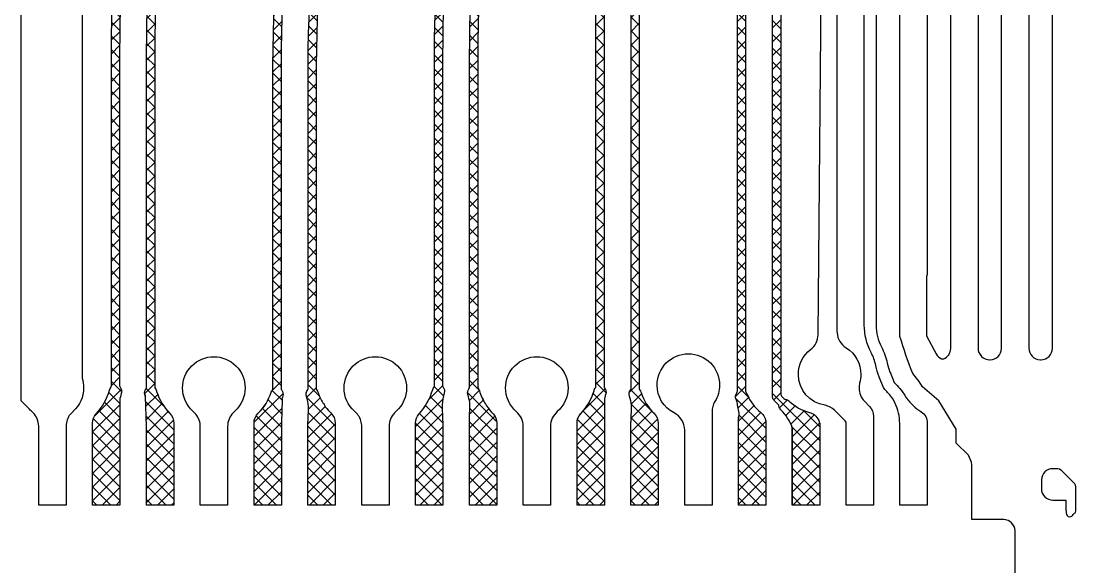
# Model space of a CAD drawing. Extents: x 3811 to 4077, y -444 to -307.
# Drawn here: x 3959.33 to 3966.21, y -394.17 to -390.62 of the extents above; entities that cross this region are included whole.
import ezdxf

# ---------------------------------------------------------------- set-up
doc = ezdxf.new("R2010")
doc.units = 0
doc.layers.add('gbr-dxf', color=7, linetype='Continuous')
doc.layers.add('備註', color=1, linetype='Continuous', lineweight=9)

# ---------------------------------------------------------------- blocks, each defined once
blk = doc.blocks.new('1')
at = {"layer": '備註', "linetype": 'Continuous'}
h = blk.add_hatch(dxfattribs=at)
h.set_pattern_fill('ANSI37', color=3, scale=0.02, style=0)
h.paths.add_polyline_path([(4286.9204, -448.5773), (4286.9204, -445.413, -0.038469), (4286.9207, -445.409, -0.005741), (4286.9224, -445.2641, -0.012911), (4286.9224, -445.263, -0.192745), (4288.774, -440.9383), (4288.7742, -440.9381), (4290.6805, -439.0318, -0.022179), (4290.6819, -439.0301, -0.012999), (4290.6827, -439.0293, 0.198866), (4293.0571, -433.2981, -0.012999), (4293.057, -433.2969), (4293.057, -433.0422, 0.126703), (4293.0538, -433.0328, -0.238292), (4293.0451, -432.9984), (4293.0501, -432.9758), (4293.0503, -432.9752, -0.002638), (4293.0512, -432.9711, 0.052598), (4293.0607, -432.8805, -0.01044), (4293.0608, -432.8791, 0.052723), (4293.0509, -432.7883, -0.061206), (4293.0482, -432.7668), (4293.0482, -432.7668), (4293.0482, -432.2334), (4293.226, -432.2334), (4293.226, -432.6749, -0.009209), (4293.226, -432.6779), (4293.226, -432.7668, -0.169291), (4293.2068, -432.822, 0.043546), (4293.1661, -432.8856, 0.006989), (4293.1641, -432.8943), (4293.1641, -432.8943, 0.108919), (4293.1586, -432.9009, -0.041884), (4293.1584, -432.9012, 0.053171), (4293.1281, -432.9882, -0.002636), (4293.1272, -432.9923, -0.011867), (4293.1268, -432.9938), (4293.1219, -433.0155, -0.117232), (4293.114, -433.0319), (4293.114, -433.0319, 0.146349), (4293.11, -433.0427), (4293.11, -433.2957, -0.012999), (4293.1101, -433.2969, -0.198807), (4290.7224, -439.0646, -0.03099), (4290.7202, -439.067), (4290.7202, -439.067), (4288.8117, -440.9756), (4288.8114, -440.9758, 0.192697), (4286.9754, -445.2631, -0.012911), (4286.9754, -445.2642, 0.005907), (4286.9737, -445.4121, -0.050361), (4286.9734, -445.4173), (4286.9734, -448.5585, -0.036092), (4286.9734, -448.5587, 0.180687), (4286.9787, -448.5717), (4286.9936, -448.5865, -0.042428), (4286.9938, -448.5867, 0.147346), (4287.0042, -448.5918, -0.171376), (4287.028, -448.6026, 0.128411), (4287.1599, -448.6765, -0.015423), (4287.162, -448.6771, -0.266442), (4287.2236, -448.7407, 0.071546), (4287.2262, -448.7457), (4287.2263, -448.7457), (4287.2263, -448.7605, -0.007106), (4287.2263, -448.7626), (4287.2263, -449.0124, -0.007121), (4287.2263, -449.0145), (4287.2263, -449.2791), (4287.0485, -449.2791), (4287.0485, -449.2735), (4287.0485, -449.2735), (4287.0485, -448.7767, 0.118025), (4286.9734, -448.6595, -0.183096), (4286.9614, -448.6343, 0.134987), (4286.9568, -448.6247), (4286.9291, -448.597, -0.212453)])
h.paths.add_polyline_path([(4286.6817, -448.5885, -0.027768), (4286.6918, -448.6181), (4286.6918, -448.6218, 0.063503), (4286.6926, -448.6284), (4286.7018, -448.6818, -0.010797), (4286.7021, -448.6938, 0.010183), (4286.7021, -448.6951), (4286.7021, -448.6954, -0.108314), (4286.6996, -448.7036), (4286.6995, -448.7038), (4286.6995, -448.7038, 0.215605), (4286.6995, -448.7059), (4286.699, -448.7361, 0.0273), (4286.6985, -448.7457), (4286.6985, -448.7457), (4286.6985, -448.7457), (4286.6985, -448.7655), (4286.6985, -448.7655), (4286.6985, -449.2735), (4286.6985, -449.2735), (4286.6985, -449.2791), (4286.8763, -449.2791), (4286.8763, -449.0145, 0.007121), (4286.8763, -449.0124), (4286.8763, -448.7457, 0.228558), (4286.8428, -448.6761), (4286.8424, -448.6758, -0.131355), (4286.7549, -448.559, 0.079704), (4286.7485, -448.5484, -0.146239), (4286.7448, -448.5375, 0.036092), (4286.7448, -448.5373), (4286.7448, -445.2679, 0.087957), (4286.7466, -445.2589, -0.192757), (4288.6497, -440.8139), (4290.5584, -438.9052), (4290.5584, -438.9052), (4290.5585, -438.9052, 0.198869), (4292.8814, -433.298, 0.013079), (4292.8815, -433.2969), (4292.8815, -433.0426, -0.144789), (4292.8853, -433.032, 0.174547), (4292.8944, -433.0069), (4292.8944, -432.9862, 0.021595), (4292.8942, -432.9829, 0.067298), (4292.889, -432.9518, 0.081765), (4292.8841, -432.9401), (4292.8755, -432.9262, -0.042283), (4292.8691, -432.8532, 0.010351), (4292.8691, -432.8519, -0.040896), (4292.8749, -432.7812), (4292.875, -432.7804, 0.038766), (4292.8761, -432.7668), (4292.8761, -432.6779), (4292.8761, -432.2334), (4292.6983, -432.2334), (4292.6983, -432.239), (4292.6982, -432.239), (4292.6982, -432.7478), (4292.6983, -432.748), (4292.6983, -432.7668, 0.23908), (4292.7346, -432.8385, 0.06729), (4292.7351, -432.8389, -0.115876), (4292.7408, -432.8461), (4292.7408, -432.8461, -0.046487), (4292.7597, -432.9045), (4292.7807, -432.9119, -0.252788), (4292.7919, -432.9273), (4292.7925, -432.9332, 0.12341), (4292.7984, -432.9514), (4292.8009, -432.9554, 0.01812), (4292.8096, -432.9914, 0.061967), (4292.8134, -433.0003, -0.102406), (4292.8156, -433.0081, 0.03609), (4292.8156, -433.0084, 0.160481), (4292.8242, -433.0314, 0.055776), (4292.8245, -433.0319, -0.152992), (4292.8284, -433.0432, 0.036092), (4292.8285, -433.0434), (4292.8285, -433.2958, 0.01306), (4292.8284, -433.2969, -0.198906), (4290.521, -438.8677), (4290.521, -438.8677), (4290.521, -438.8677), (4288.6122, -440.7765), (4288.6121, -440.7765), (4288.6121, -440.7765, 0.192447), (4286.6938, -445.2499, 0.098806), (4286.6918, -445.2601), (4286.6918, -448.5373, 0.037059), (4286.6918, -448.5376, -0.152635), (4286.6878, -448.5488, 0.27377)])
h.paths.add_polyline_path([(4283.8869, -448.557, -0.172995), (4283.8958, -448.5321), (4283.8958, -448.532, 0.146349), (4283.8998, -448.5212), (4283.8998, -446.4176, -0.040138), (4283.9001, -446.4134, -0.198769), (4286.2625, -440.714), (4286.2627, -440.7138), (4287.5098, -439.4667), (4287.5098, -439.4666), (4287.5098, -439.4666, 0.198907), (4289.9036, -433.6873, -0.016872), (4289.9037, -433.6857), (4289.9037, -432.973, -0.036092), (4289.9036, -432.9727, 0.141335), (4289.9002, -432.9621, -0.212319), (4289.891, -432.9315), (4289.9029, -432.8387), (4289.9002, -432.786, -0.054356), (4289.8981, -432.7668), (4289.8981, -432.6779, -0.007121), (4289.8981, -432.6758), (4289.8981, -432.239), (4289.8982, -432.239), (4289.8982, -432.2334), (4290.076, -432.2334), (4290.076, -432.7668), (4290.0759, -432.7668), (4290.0759, -432.7668, -0.3159), (4290.0172, -432.8504, 0.141143), (4290.0088, -432.8577, -0.033597), (4290.0087, -432.8578), (4289.9797, -432.9056, 0.059391), (4289.978, -432.91, -0.029996), (4289.9675, -432.949, -0.090958), (4289.9606, -432.9614), (4289.9606, -432.9614, 0.141804), (4289.9567, -432.9718), (4289.9567, -433.687, -0.016893), (4289.9566, -433.6886, -0.198865), (4287.5473, -439.5041), (4287.5473, -439.5041), (4287.5473, -439.5041), (4286.3002, -440.7512), (4286.2999, -440.7515, 0.198902), (4283.9531, -446.4175, -0.026722), (4283.953, -446.4202, -0.016159), (4283.9528, -446.4218), (4283.9528, -448.5203, -0.048029), (4283.9528, -448.5207, 0.152992), (4283.9568, -448.532), (4283.9569, -448.5321, -0.092649), (4283.9638, -448.5448, -0.002776), (4283.9648, -448.548, 0.055059), (4283.9954, -448.6144, -0.039851), (4283.9956, -448.6146, 0.137615), (4284.0038, -448.6217), (4284.0038, -448.6217), (4284.0038, -448.6218), (4284.0052, -448.6245, 0.441021), (4284.0052, -448.6245), (4284.0052, -448.6245), (4284.0139, -448.6418, 0.037742), (4284.0468, -448.6796, -0.212517), (4284.0762, -448.7457), (4284.0762, -448.8346, -0.007121), (4284.0762, -448.8367), (4284.0762, -449.2791), (4283.8984, -449.2791), (4283.8984, -449.2735), (4283.8984, -449.2735), (4283.8984, -448.7655), (4283.8984, -448.7649), (4283.8984, -448.7457), (4283.8984, -448.7457), (4283.8984, -448.7457, -0.040316), (4283.8996, -448.7314, -0.010149), (4283.8998, -448.7302), (4283.9034, -448.6386, 0.050913), (4283.8899, -448.5724), (4283.8893, -448.5705, -0.088155)])
h.paths.add_polyline_path([(4283.5483, -448.8346, 0.009209), (4283.5484, -448.8376), (4283.5484, -449.2735), (4283.5484, -449.2735), (4283.5484, -449.2791), (4283.7262, -449.2791), (4283.7262, -448.7457), (4283.7261, -448.7457, 0.019469), (4283.7259, -448.7389), (4283.731, -448.5973), (4283.731, -448.5973, -0.396062), (4283.731, -448.5972), (4283.731, -448.5956), (4283.731, -448.5955), (4283.731, -448.5955, -0.135041), (4283.7306, -448.5849), (4283.7306, -448.5847, -0.012549), (4283.7352, -448.5689, 0.254191), (4283.7282, -448.532), (4283.7282, -448.532, -0.146437), (4283.7243, -448.5212), (4283.7243, -446.4177, 0.016923), (4283.7242, -446.4161, -0.198862), (4286.1381, -440.5897), (4286.1383, -440.5895), (4287.3855, -439.3423), (4287.3855, -439.3423), (4287.3855, -439.3423, 0.198917), (4289.7281, -433.6871, 0.016923), (4289.728, -433.6854), (4289.728, -433.0099, -0.152918), (4289.732, -432.9987), (4289.732, -432.9987, 0.175279), (4289.7409, -432.9734), (4289.7409, -432.9508, 0.145547), (4289.7353, -432.9291), (4289.7249, -432.8514), (4289.7257, -432.7734, 0.018935), (4289.7259, -432.7668), (4289.7259, -432.7668), (4289.7259, -432.7668), (4289.7259, -432.747), (4289.7259, -432.239), (4289.7259, -432.2334), (4289.5481, -432.2334), (4289.5481, -432.239), (4289.5481, -432.6758, 0.007121), (4289.5481, -432.6779), (4289.5481, -432.7668, 0.194527), (4289.5731, -432.8286, -0.111015), (4289.6635, -432.9841, 0.105582), (4289.671, -432.9987), (4289.671, -432.9987, -0.152929), (4289.675, -433.01, 0.036092), (4289.675, -433.0102), (4289.675, -433.686, 0.013079), (4289.675, -433.6871, 0.020044), (4289.6751, -433.6891, -0.198851), (4287.3481, -439.3048), (4287.348, -439.3048), (4287.348, -439.3048), (4286.1008, -440.552), (4286.1006, -440.5522, 0.198871), (4283.6712, -446.4164, 0.013079), (4283.6712, -446.4175), (4283.6712, -446.4178, 0.020066), (4283.6713, -446.4198), (4283.6713, -448.5207, -0.150332), (4283.6674, -448.5318, 0.096433), (4283.6602, -448.5449, -0.122485), (4283.5758, -448.6814, 0.204905), (4283.5483, -448.7457)])
h.paths.add_polyline_path([(4285.6484, -449.2791), (4285.6484, -448.7457), (4285.6485, -448.7457), (4285.6485, -448.7457, -0.186162), (4285.6715, -448.686, -0.011402), (4285.6725, -448.6848, 0.113626), (4285.759, -448.5364, -0.002685), (4285.7601, -448.5329, -0.098981), (4285.7673, -448.5193), (4285.7673, -448.5192, 0.152897), (4285.7713, -448.508, -0.05707), (4285.7713, -448.5074), (4285.7713, -445.9316, -0.020066), (4285.7713, -445.9296, -0.198906), (4288.0516, -440.4245), (4288.0516, -440.4245), (4288.0516, -440.4245), (4289.1865, -439.2896), (4289.1865, -439.2896), (4289.1865, -439.2896, 0.198918), (4291.7675, -433.0586, -0.01306), (4291.7675, -433.0575), (4291.7675, -433.0224, -0.048029), (4291.7675, -433.022, 0.145602), (4291.7638, -433.0112, -0.124838), (4291.7554, -432.9938, -0.014226), (4291.7548, -432.9919, -0.038028), (4291.741, -432.9152), (4291.7076, -432.8549, 0.133018), (4291.7001, -432.8477, -0.293511), (4291.6482, -432.7668), (4291.6481, -432.7668), (4291.6481, -432.2334), (4291.8259, -432.2334), (4291.8259, -432.6758, -0.007106), (4291.826, -432.6779), (4291.826, -432.7668, -0.044204), (4291.8246, -432.7824), (4291.8245, -432.7831, 0.019404), (4291.8196, -432.8163), (4291.833, -432.9171, -0.04233), (4291.8333, -432.9237), (4291.8333, -432.9858, -0.171575), (4291.8246, -433.0106), (4291.8245, -433.0107, 0.152897), (4291.8205, -433.022), (4291.8205, -433.0586, -0.013079), (4291.8205, -433.0598, -0.198885), (4289.224, -439.327), (4289.224, -439.3271), (4289.2239, -439.3271), (4288.0891, -440.4619), (4288.0891, -440.462), (4288.089, -440.462, 0.198837), (4285.8243, -445.9276, -0.020022), (4285.8243, -445.9296), (4285.8243, -448.5091, 0.126649), (4285.8277, -448.5185, -0.255471), (4285.8355, -448.5554, -0.002709), (4285.8344, -448.5591, 0.019111), (4285.8274, -448.5873), (4285.8262, -448.7416, -0.011961), (4285.8263, -448.7457), (4285.8263, -448.8346, -0.009235), (4285.8262, -448.8375), (4285.8262, -449.2791)])
h.paths.add_polyline_path([(4284.5984, -449.2791), (4284.5984, -448.7457), (4284.5984, -448.7457), (4284.5984, -448.7457, -0.181251), (4284.6203, -448.6873, -0.01195), (4284.6214, -448.686, 0.113438), (4284.71, -448.5278, -0.100452), (4284.7172, -448.5139), (4284.7173, -448.5139, 0.152897), (4284.7213, -448.5026, -0.037059), (4284.7213, -448.5023), (4284.7213, -446.3639, -0.013079), (4284.7213, -446.3628, -0.198867), (4287.2147, -440.3439), (4287.2149, -440.3437), (4288.3589, -439.1997), (4288.3589, -439.1997), (4288.3589, -439.1997, 0.198919), (4290.7192, -433.5016, -0.01306), (4290.7192, -433.5005), (4290.7192, -432.9778, 0.141403), (4290.7158, -432.9672, -0.106282), (4290.7079, -432.9527, 0.037341), (4290.6916, -432.9145, 0.121014), (4290.6851, -432.9076), (4290.685, -432.9076), (4290.669, -432.8781, 0.05425), (4290.6283, -432.8336, -0.021193), (4290.626, -432.8313, -0.205959), (4290.5982, -432.7668), (4290.5981, -432.7668), (4290.5981, -432.7476), (4290.5981, -432.7475), (4290.5981, -432.239), (4290.5981, -432.239), (4290.5981, -432.2334), (4290.7759, -432.2334), (4290.7759, -432.6759, -0.006875), (4290.776, -432.6779), (4290.776, -432.7668, -0.060251), (4290.7734, -432.7879), (4290.771, -432.8319), (4290.7845, -432.935, -0.215499), (4290.7763, -432.9664), (4290.7762, -432.9665, 0.152897), (4290.7723, -432.9777, -0.037059), (4290.7722, -432.978), (4290.7722, -433.5016, -0.013079), (4290.7722, -433.5028, -0.198882), (4288.3964, -439.2372), (4288.3964, -439.2372), (4288.3964, -439.2372), (4287.2524, -440.3812), (4287.2522, -440.3814, 0.198902), (4284.7743, -446.3639, -0.01306), (4284.7743, -446.365), (4284.7743, -448.5035, 0.126611), (4284.7775, -448.5129, -0.255514), (4284.7856, -448.5498, 0.048391), (4284.771, -448.6266), (4284.7744, -448.7278, -0.050849), (4284.7762, -448.7457), (4284.7762, -448.8346, -0.009235), (4284.7762, -448.8376), (4284.7762, -449.2791)])
h.paths.add_polyline_path([(4284.9387, -448.5595, -0.250239), (4284.9458, -448.5231), (4284.9459, -448.5229, 0.152967), (4284.9498, -448.5117), (4284.9498, -446.364, -0.013079), (4284.9499, -446.3628, -0.198864), (4287.3765, -440.5057), (4287.3765, -440.5057), (4287.3765, -440.5057), (4288.5208, -439.3615), (4288.5208, -439.3614), (4288.5208, -439.3614, 0.198847), (4290.9479, -433.5039, -0.020044), (4290.9478, -433.5019), (4290.9478, -433.5017, -0.01306), (4290.9478, -433.5005), (4290.9478, -432.9511, 0.152951), (4290.9438, -432.9398, -0.039884), (4290.9437, -432.9396, -0.209268), (4290.9354, -432.9091), (4290.9379, -432.8921), (4290.9482, -432.7438), (4290.9482, -432.2334), (4291.126, -432.2334), (4291.126, -432.6757, -0.007335), (4291.126, -432.6779), (4291.126, -432.7668, -0.258233), (4291.0843, -432.8421, 0.039395), (4291.0598, -432.861), (4291.0109, -432.9456), (4291.0109, -432.9456, 0.259695), (4291.0009, -432.9622, -0.034686), (4291.0008, -432.9628), (4291.0008, -433.5002, -0.016923), (4291.0009, -433.5019, -0.198912), (4288.5583, -439.3989), (4288.5582, -439.3989), (4288.5582, -439.3989), (4287.414, -440.5432), (4287.4139, -440.5432), (4287.4139, -440.5432, 0.198899), (4285.0029, -446.3639, -0.01306), (4285.0028, -446.3651), (4285.0028, -448.5112, -0.048029), (4285.0029, -448.5116, 0.14893), (4285.0067, -448.5226, -0.099394), (4285.014, -448.5362, 0.061896), (4285.0513, -448.6191, 0.069304), (4285.0552, -448.6229), (4285.0554, -448.623), (4285.0608, -448.634, 0.043693), (4285.1013, -448.6839, -0.017871), (4285.103, -448.6858, -0.186699), (4285.1262, -448.7457), (4285.1263, -448.7457), (4285.1263, -449.2791), (4284.9485, -449.2791), (4284.9485, -449.2735), (4284.9485, -448.8378, -0.009209), (4284.9484, -448.8348), (4284.9484, -448.7457, -0.018469), (4284.9486, -448.7393), (4284.9508, -448.6128), (4284.9508, -448.6128, 0.014957), (4284.9507, -448.6118, 0.036518)])
h.paths.add_polyline_path([(4282.4984, -448.7457), (4282.4984, -448.8346), (4282.4984, -449.2791), (4282.6762, -449.2791), (4282.6762, -449.2735), (4282.6762, -449.2735), (4282.6762, -448.7655), (4282.6762, -448.7655), (4282.6762, -448.7457, 0.030518), (4282.6755, -448.7349), (4282.6747, -448.5969, -0.027525), (4282.6844, -448.5535, 0.002633), (4282.6855, -448.5498, 0.255399), (4282.6774, -448.5129, -0.137907), (4282.6742, -448.5026), (4282.6742, -446.3275, 0.01306), (4282.6742, -446.3264, -0.198907), (4284.9527, -440.8254), (4284.9527, -440.8254), (4284.9527, -440.8254), (4286.7469, -439.0312, 0.041596), (4286.7497, -439.0279, 0.15799), (4288.6742, -433.0893, 0.020066), (4288.6741, -433.0874), (4288.6741, -433.0104, 0.05707), (4288.6742, -433.0099, -0.152897), (4288.6782, -432.9986, 0.173258), (4288.6871, -432.9737), (4288.6871, -432.9456, 0.050081), (4288.6863, -432.9378), (4288.6708, -432.8219), (4288.673, -432.7893, 0.064351), (4288.6759, -432.7668), (4288.6759, -432.747), (4288.6759, -432.6779), (4288.6759, -432.239), (4288.6759, -432.2334), (4288.4981, -432.2334), (4288.4981, -432.239), (4288.4981, -432.6779), (4288.4981, -432.747), (4288.4981, -432.7668, 0.180381), (4288.5198, -432.825, 0.01427), (4288.5212, -432.8265, -0.04928), (4288.5686, -432.8905), (4288.569, -432.8912, 0.118045), (4288.5695, -432.8923, -0.027346), (4288.5707, -432.894, -0.060362), (4288.6095, -432.9834, 0.110384), (4288.6172, -432.9987, -0.146233), (4288.6211, -433.0094), (4288.6211, -433.0894, 0.020044), (4288.6212, -433.0914, -0.157884), (4286.708, -438.9951), (4284.9152, -440.7879), (4284.9152, -440.7879), (4284.9152, -440.7879, 0.198869), (4282.6212, -446.3252, 0.013079), (4282.6212, -446.3264), (4282.6212, -448.5026, -0.152897), (4282.6172, -448.5139), (4282.6171, -448.514, 0.100206), (4282.6099, -448.5278, 0.002647), (4282.6088, -448.5315, -0.110971), (4282.5214, -448.686, 0.010784), (4282.5204, -448.687, 0.182088)])
h.paths.add_polyline_path([(4282.8387, -448.5595, 0.002676), (4282.8397, -448.5628, -0.008691), (4282.8431, -448.5749), (4282.8483, -448.7655), (4282.8483, -449.2735), (4282.8483, -449.2735), (4282.8483, -449.2791), (4283.0261, -449.2791), (4283.0261, -448.8346), (4283.0261, -448.7457, 0.195254), (4283.001, -448.6837, -0.115352), (4282.915, -448.5397, 0.002713), (4282.9139, -448.5362, 0.095115), (4282.907, -448.5232, 0.040767), (4282.9068, -448.5229, -0.152992), (4282.9028, -448.5116, 0.036092), (4282.9028, -448.5113), (4282.9028, -446.3274, 0.03042), (4282.9028, -446.3243, -0.198847), (4285.1144, -440.987), (4285.1145, -440.987), (4285.1145, -440.987), (4286.9214, -439.18, 0.040674), (4286.9242, -439.1768, 0.15841), (4288.9028, -433.0905, 0.013079), (4288.9028, -433.0893), (4288.9028, -432.9748, -0.152234), (4288.9071, -432.9637, 0.095505), (4288.9145, -432.9508, 0.019977), (4288.9225, -432.9245, -0.219672), (4288.9341, -432.9124), (4288.9342, -432.9124), (4288.9659, -432.8552), (4288.9659, -432.8551, -0.140609), (4288.974, -432.8476), (4288.9742, -432.8475, 0.29281), (4289.0259, -432.7668), (4289.0259, -432.6779, 0.006875), (4289.0259, -432.6759), (4289.0259, -432.239), (4289.0259, -432.2334), (4288.8481, -432.2334), (4288.8481, -432.239), (4288.8481, -432.747), (4288.8481, -432.7668), (4288.8481, -432.7668, 0.056627), (4288.8503, -432.7867, -0.026278), (4288.8541, -432.8145), (4288.8383, -432.9327, 0.198048), (4288.8459, -432.9617, 0.04083), (4288.8461, -432.962, -0.145886), (4288.8497, -432.9728, 0.058027), (4288.8498, -432.9733), (4288.8498, -433.0882, 0.01306), (4288.8498, -433.0894, -0.158386), (4286.8825, -439.144), (4285.077, -440.9495), (4285.077, -440.9495), (4285.077, -440.9495, 0.198917), (4282.8498, -446.3263, 0.016923), (4282.8498, -446.328), (4282.8498, -448.5121, -0.144789), (4282.8459, -448.5228, 0.252674)])
h.paths.add_polyline_path([(4285.9889, -448.569, -0.2567), (4285.9961, -448.5317, 0.139935), (4285.9999, -448.5215), (4285.9999, -445.9299, -0.013079), (4285.9999, -445.9287, -0.198872), (4288.2134, -440.5862), (4288.2134, -440.5862), (4288.2134, -440.5862), (4289.3482, -439.4514, 0.198911), (4291.996, -433.059, -0.017024), (4291.9961, -433.0573), (4291.9961, -433.0134, -0.048029), (4291.996, -433.013, 0.152992), (4291.9921, -433.0017), (4291.9921, -433.0017, -0.186251), (4291.9832, -432.9748), (4291.9832, -432.9492, -0.043586), (4291.9838, -432.9424), (4292.0023, -432.8113), (4292.0013, -432.7976, 0.010184), (4291.9993, -432.7807, -0.039382), (4291.9982, -432.7668), (4291.9982, -432.6779, -0.007121), (4291.9982, -432.6758), (4291.9982, -432.2334), (4292.176, -432.2334), (4292.176, -432.7668), (4292.176, -432.7668), (4292.176, -432.7668, -0.264407), (4292.1325, -432.8432, 0.118492), (4292.1262, -432.8501), (4292.1262, -432.8501), (4292.1122, -432.8768), (4292.0967, -432.8923), (4292.0967, -432.8923, 0.213294), (4292.0832, -432.9015, 0.007572), (4292.0771, -432.9128, -0.03781), (4292.0607, -432.9867, -0.107864), (4292.0531, -433.0016), (4292.0531, -433.0017, 0.152897), (4292.0491, -433.0129), (4292.0491, -433.0586, -0.016893), (4292.049, -433.0603, -0.198872), (4289.3858, -439.4888), (4289.3858, -439.4888), (4288.2509, -440.6237), (4288.2509, -440.6237), (4288.2509, -440.6237, 0.198911), (4286.0529, -445.9298, -0.01306), (4286.0529, -445.931), (4286.0529, -448.5202, -0.048029), (4286.0529, -448.5206, 0.152992), (4286.0569, -448.5319), (4286.0569, -448.5319, -0.108794), (4286.0646, -448.547), (4286.0649, -448.548, 0.120342), (4286.1492, -448.6819, -0.011273), (4286.1502, -448.6829, -0.198693), (4286.1762, -448.7457), (4286.1762, -448.8346), (4286.1762, -449.2791), (4285.9984, -449.2791), (4285.9984, -448.8346), (4285.9984, -448.7457, -0.037571), (4285.9994, -448.7325), (4286.0018, -448.6362), (4286.0018, -448.6362), (4286.0018, -448.6362, 0.081875), (4286.0024, -448.6297, 0.04431), (4285.9899, -448.5722, -0.002781)])
at = {"layer": 'gbr-dxf', "color": 3, "linetype": 'Continuous'}
for points in [[(4282.4984, -449.2791), (4282.4984, -448.8346), (4282.4984, -448.7457, -0.182088), (4282.5204, -448.687, -0.010784), (4282.5214, -448.686, 0.110971), (4282.6088, -448.5315, -0.002647), (4282.6099, -448.5278, -0.100206), (4282.6171, -448.514), (4282.6172, -448.5139, 0.152897), (4282.6212, -448.5026), (4282.6212, -446.3264, -0.013079), (4282.6212, -446.3252, -0.198869), (4284.9152, -440.7879), (4284.9152, -440.7879), (4284.9152, -440.7879), (4286.708, -438.9951, 0.157884)], [(4282.8387, -448.5595, -0.252674), (4282.8459, -448.5228, 0.144789), (4282.8498, -448.5121), (4282.8498, -446.328, -0.016923), (4282.8498, -446.3263, -0.198917), (4285.077, -440.9495), (4285.077, -440.9495), (4285.077, -440.9495), (4286.8825, -439.144, 0.158386), (4288.8498, -433.0894, -0.01306)], [(4288.9028, -433.0905, -0.15841), (4286.9242, -439.1768, -0.040674), (4286.9214, -439.18), (4285.1145, -440.987), (4285.1145, -440.987), (4285.1144, -440.987, 0.198847), (4282.9028, -446.3243, -0.03042), (4282.9028, -446.3274), (4282.9028, -448.5113, -0.036092), (4282.9028, -448.5116, 0.152992), (4282.9068, -448.5229, -0.040767), (4282.907, -448.5232, -0.095115), (4282.9139, -448.5362, -0.002713), (4282.915, -448.5397, 0.115352), (4283.001, -448.6837, -0.195254), (4283.0261, -448.7457), (4283.0261, -448.8346)], [(4283.5483, -448.8346), (4283.5483, -448.7457, -0.204905), (4283.5758, -448.6814, 0.122485), (4283.6602, -448.5449, -0.096433), (4283.6674, -448.5318, 0.150332), (4283.6713, -448.5207), (4283.6713, -446.4198, -0.020066), (4283.6712, -446.4178), (4283.6712, -446.4175, -0.013079), (4283.6712, -446.4164, -0.198871), (4286.1006, -440.5522), (4286.1008, -440.552), (4287.348, -439.3048), (4287.348, -439.3048), (4287.3481, -439.3048, 0.198851), (4289.6751, -433.6891, -0.020044)], [(4286.2999, -440.7515, 0.198902), (4283.9531, -446.4175, -0.026722), (4283.953, -446.4202, -0.016159), (4283.9528, -446.4218), (4283.9528, -448.5203, -0.048029), (4283.9528, -448.5207, 0.152992), (4283.9568, -448.532), (4283.9569, -448.5321, -0.092649), (4283.9638, -448.5448, -0.002776), (4283.9648, -448.548, 0.055059), (4283.9954, -448.6144, -0.039851), (4283.9956, -448.6146, 0.137615), (4284.0038, -448.6217), (4284.0038, -448.6217), (4284.0038, -448.6218), (4284.0052, -448.6245, 0.441021), (4284.0052, -448.6245), (4284.0052, -448.6245), (4284.0139, -448.6418, 0.037742), (4284.0468, -448.6796, -0.212517), (4284.0762, -448.7457), (4284.0762, -448.8346, -0.007121), (4284.0762, -448.8367), (4284.0762, -449.2791), (4283.8984, -449.2791), (4283.8984, -449.2735), (4283.8984, -449.2735), (4283.8984, -448.7655), (4283.8984, -448.7649), (4283.8984, -448.7457), (4283.8984, -448.7457), (4283.8984, -448.7457, -0.040316), (4283.8996, -448.7314, -0.010149), (4283.8998, -448.7302), (4283.9034, -448.6386, 0.050913), (4283.8899, -448.5724), (4283.8893, -448.5705, -0.088155), (4283.8869, -448.557, -0.172995), (4283.8958, -448.5321), (4283.8958, -448.532, 0.146349), (4283.8998, -448.5212), (4283.8998, -446.4176, -0.040138), (4283.9001, -446.4134, -0.198769), (4286.2625, -440.714)], [(4287.2522, -440.3814, 0.198902), (4284.7743, -446.3639, -0.01306), (4284.7743, -446.365), (4284.7743, -448.5035, 0.126611), (4284.7775, -448.5129, -0.255514), (4284.7856, -448.5498, 0.048391), (4284.771, -448.6266), (4284.7744, -448.7278, -0.050849), (4284.7762, -448.7457), (4284.7762, -448.8346, -0.009235), (4284.7762, -448.8376), (4284.7762, -449.2791), (4284.5984, -449.2791), (4284.5984, -448.7457), (4284.5984, -448.7457), (4284.5984, -448.7457, -0.181251), (4284.6203, -448.6873, -0.01195), (4284.6214, -448.686, 0.113438), (4284.71, -448.5278, -0.100452), (4284.7172, -448.5139), (4284.7173, -448.5139, 0.152897), (4284.7213, -448.5026, -0.037059), (4284.7213, -448.5023), (4284.7213, -446.3639, -0.013079), (4284.7213, -446.3628, -0.198867), (4287.2147, -440.3439)], [(4287.4139, -440.5432, 0.198899), (4285.0029, -446.3639, -0.01306), (4285.0028, -446.3651), (4285.0028, -448.5112, -0.048029), (4285.0029, -448.5116, 0.14893), (4285.0067, -448.5226, -0.099394), (4285.014, -448.5362, 0.061896), (4285.0513, -448.6191, 0.069304), (4285.0552, -448.6229), (4285.0554, -448.623), (4285.0608, -448.634, 0.043693), (4285.1013, -448.6839, -0.017871), (4285.103, -448.6858, -0.186699), (4285.1262, -448.7457), (4285.1263, -448.7457), (4285.1263, -449.2791), (4284.9485, -449.2791), (4284.9485, -449.2735), (4284.9485, -448.8378, -0.009209), (4284.9484, -448.8348), (4284.9484, -448.7457, -0.018469), (4284.9486, -448.7393), (4284.9508, -448.6128), (4284.9508, -448.6128, 0.014957), (4284.9507, -448.6118, 0.036518), (4284.9387, -448.5595, -0.250239), (4284.9458, -448.5231), (4284.9459, -448.5229, 0.152967), (4284.9498, -448.5117), (4284.9498, -446.364, -0.013079), (4284.9499, -446.3628, -0.198864), (4287.3765, -440.5057)], [(4285.8243, -445.9296), (4285.8243, -448.5091, 0.126649), (4285.8277, -448.5185, -0.255471), (4285.8355, -448.5554, -0.002709), (4285.8344, -448.5591, 0.019111), (4285.8274, -448.5873), (4285.8262, -448.7416, -0.011961), (4285.8263, -448.7457), (4285.8263, -448.8346, -0.009235), (4285.8262, -448.8375), (4285.8262, -449.2791), (4285.6484, -449.2791), (4285.6484, -448.7457), (4285.6485, -448.7457), (4285.6485, -448.7457, -0.186162), (4285.6715, -448.686, -0.011402), (4285.6725, -448.6848, 0.113626), (4285.759, -448.5364, -0.002685), (4285.7601, -448.5329, -0.098981), (4285.7673, -448.5193), (4285.7673, -448.5192, 0.152897), (4285.7713, -448.508, -0.05707), (4285.7713, -448.5074), (4285.7713, -445.9316, -0.020066)], [(4285.9889, -448.569, -0.2567), (4285.9961, -448.5317, 0.139935), (4285.9999, -448.5215), (4285.9999, -445.9299, -0.013079), (4285.9999, -445.9287, -0.198872), (4288.2134, -440.5862), (4288.2134, -440.5862), (4288.2134, -440.5862), (4289.3482, -439.4514, 0.198911), (4291.996, -433.059, -0.017024)], [(4292.049, -433.0603, -0.198872), (4289.3858, -439.4888), (4289.3858, -439.4888), (4288.2509, -440.6237), (4288.2509, -440.6237), (4288.2509, -440.6237, 0.198911), (4286.0529, -445.9298, -0.01306), (4286.0529, -445.931), (4286.0529, -448.5202, -0.048029), (4286.0529, -448.5206, 0.152992), (4286.0569, -448.5319), (4286.0569, -448.5319, -0.108794), (4286.0646, -448.547), (4286.0649, -448.548, 0.120342), (4286.1492, -448.6819, -0.011273), (4286.1502, -448.6829, -0.198693), (4286.1762, -448.7457), (4286.1762, -448.8346)], [(4286.6817, -448.5885, -0.27377), (4286.6878, -448.5488, 0.152635), (4286.6918, -448.5376, -0.037059), (4286.6918, -448.5373), (4286.6918, -445.2601, -0.098806), (4286.6938, -445.2499, -0.192447), (4288.6121, -440.7765), (4288.6121, -440.7765), (4288.6122, -440.7765), (4290.521, -438.8677)], [(4286.9734, -445.4173), (4286.9734, -448.5585, -0.036092), (4286.9734, -448.5587, 0.180687), (4286.9787, -448.5717), (4286.9936, -448.5865, -0.042428), (4286.9938, -448.5867, 0.147346), (4287.0042, -448.5918, -0.171376), (4287.028, -448.6026, 0.128411), (4287.1599, -448.6765, -0.015423), (4287.162, -448.6771, -0.266442), (4287.2236, -448.7407, 0.071546), (4287.2262, -448.7457), (4287.2263, -448.7457), (4287.2263, -448.7605, -0.007106), (4287.2263, -448.7626), (4287.2263, -449.0124, -0.007121), (4287.2263, -449.0145), (4287.2263, -449.2791), (4287.0485, -449.2791), (4287.0485, -449.2735), (4287.0485, -449.2735), (4287.0485, -448.7767, 0.118025), (4286.9734, -448.6595, -0.183096), (4286.9614, -448.6343, 0.134987), (4286.9568, -448.6247), (4286.9291, -448.597, -0.212453), (4286.9204, -448.5773), (4286.9204, -445.413, -0.038469)], [(4286.7448, -445.2679), (4286.7448, -448.5373, -0.036092), (4286.7448, -448.5375, 0.146239), (4286.7485, -448.5484, -0.079704), (4286.7549, -448.559, 0.131355), (4286.8424, -448.6758), (4286.8428, -448.6761, -0.228558), (4286.8763, -448.7457), (4286.8763, -449.0124, -0.007121), (4286.8763, -449.0145), (4286.8763, -449.2791), (4286.6985, -449.2791), (4286.6985, -449.2735), (4286.6985, -449.2735), (4286.6985, -448.7655), (4286.6985, -448.7655), (4286.6985, -448.7457), (4286.6985, -448.7457), (4286.6985, -448.7457, -0.0273), (4286.699, -448.7361), (4286.6995, -448.7059, -0.215605), (4286.6995, -448.7038), (4286.6995, -448.7038), (4286.6996, -448.7036, 0.108314), (4286.7021, -448.6954), (4286.7021, -448.6951, -0.010183), (4286.7021, -448.6938, 0.010797), (4286.7018, -448.6818), (4286.6926, -448.6284, -0.063503), (4286.6918, -448.6218), (4286.6918, -448.6181, 0.027768), (4286.6817, -448.5885)], [(4286.7469, -439.0312), (4284.9527, -440.8254), (4284.9527, -440.8254), (4284.9527, -440.8254, 0.198907), (4282.6742, -446.3264, -0.01306), (4282.6742, -446.3275), (4282.6742, -448.5026, 0.137907), (4282.6774, -448.5129, -0.255399), (4282.6855, -448.5498, -0.002633), (4282.6844, -448.5535, 0.027525), (4282.6747, -448.5969), (4282.6755, -448.7349, -0.030518), (4282.6762, -448.7457), (4282.6762, -448.7655), (4282.6762, -448.7655), (4282.6762, -449.2735), (4282.6762, -449.2735), (4282.6762, -449.2791), (4282.4984, -449.2791)], [(4286.1381, -440.5897, 0.198862), (4283.7242, -446.4161, -0.016923), (4283.7243, -446.4177), (4283.7243, -448.5212, 0.146437), (4283.7282, -448.532), (4283.7282, -448.532, -0.254191), (4283.7352, -448.5689, 0.012549), (4283.7306, -448.5847), (4283.7306, -448.5849, 0.135041), (4283.731, -448.5955), (4283.731, -448.5955), (4283.731, -448.5956), (4283.731, -448.5972, 0.396062), (4283.731, -448.5973), (4283.731, -448.5973), (4283.7259, -448.7389, -0.019469), (4283.7261, -448.7457), (4283.7262, -448.7457), (4283.7262, -449.2791), (4283.5484, -449.2791), (4283.5484, -449.2735), (4283.5484, -449.2735), (4283.5484, -448.8376, -0.009209), (4283.5483, -448.8346)], [(4283.0261, -448.8346), (4283.0261, -449.2791), (4282.8483, -449.2791), (4282.8483, -449.2735), (4282.8483, -449.2735), (4282.8483, -448.7655), (4282.8431, -448.5749, 0.008691), (4282.8397, -448.5628, -0.002676), (4282.8387, -448.5595)], [(4286.1762, -448.8346), (4286.1762, -449.2791), (4285.9984, -449.2791), (4285.9984, -448.8346), (4285.9984, -448.7457, -0.037571), (4285.9994, -448.7325), (4286.0018, -448.6362), (4286.0018, -448.6362), (4286.0018, -448.6362, 0.081875), (4286.0024, -448.6297, 0.04431), (4285.9899, -448.5722, -0.002781), (4285.9889, -448.569)]]:
    blk.add_lwpolyline(points, format="xyb", dxfattribs=at)

msp = doc.modelspace()

# ---------------------------------------------------------------- linework, layer by layer
at = {"layer": 'gbr-dxf', "linetype": 'Continuous'}
for points in [[(3959.3339, -393.0055, -0.007248), (3959.334, -393), (3959.334, -391.7847), (3959.334, -391.7847), (3959.334, -389.6834), (3959.5946, -387.9676), (3960.0442, -386.8495), (3961.0444, -385.5125), (3962.381, -384.1759, 0.185228), (3965.1544, -377.9514, 0.004309), (3965.3345, -377.4513, -0.1364), (3965.3728, -377.3494), (3965.3729, -377.3494, -0.058783), (3965.4052, -377.3146, 0.216588), (3965.448, -377.2204), (3965.448, -377.2198), (3965.448, -376.7269), (3965.448, -376.7213), (3965.6258, -376.7213), (3965.6258, -376.7269)], [(3965.6258, -376.7269), (3965.6258, -377.2191, -0.014748), (3965.6259, -377.2204, 0.218593), (3965.6694, -377.3152, -0.014748), (3965.6703, -377.316, -0.216981), (3965.7401, -377.4693, -0.080329), (3965.7298, -377.5333, -0.001554), (3965.7292, -377.595), (3965.7292, -377.5955, -0.109709), (3963.9842, -382.9265), (3962.8196, -384.401), (3961.8285, -385.3921, 0.198219), (3959.73, -390.4397), (3959.73, -392.9415, -0.080301), (3959.7403, -393.0055, -0.213625), (3959.6725, -393.1571, 0.042382), (3959.6703, -393.1596), (3959.6703, -393.1596), (3959.653, -393.177, 0.164302), (3959.6261, -393.2523), (3959.6261, -393.5002)], [(3960.1386, -393.0473, -0.252674), (3960.1459, -393.0106, 0.144789), (3960.1498, -393), (3960.1498, -390.8158, -0.016923), (3960.1497, -390.8142, -0.198917), (3962.3769, -385.4374), (3962.3769, -385.4374), (3962.377, -385.4374), (3964.1825, -383.6319, 0.158386), (3966.1498, -377.5772, -0.01306)], [(3963.2889, -393.0569, -0.2567), (3963.296, -393.0196, 0.139935), (3963.2998, -393.0093), (3963.2998, -390.4177, -0.013079), (3963.2999, -390.4166, -0.198872), (3965.5134, -385.0741), (3965.5134, -385.0741), (3965.5134, -385.0741), (3966.6482, -383.9393, 0.198911), (3969.296, -377.5469, -0.017024)], [(3969.349, -377.5481, -0.198872), (3966.6857, -383.9767), (3966.6857, -383.9767), (3965.5509, -385.1116), (3965.5509, -385.1116), (3965.5508, -385.1116, 0.198911), (3963.3529, -390.4177, -0.01306), (3963.3528, -390.4189), (3963.3528, -393.008, -0.048029), (3963.3529, -393.0085, 0.152992), (3963.3569, -393.0197), (3963.3569, -393.0197, -0.108794), (3963.3645, -393.0348), (3963.3649, -393.0359, 0.120342), (3963.4491, -393.1697, -0.011273), (3963.4502, -393.1708, -0.198693), (3963.4762, -393.2336), (3963.4762, -393.3225)], [(3966.2028, -377.5784, -0.15841), (3964.2241, -383.6647, -0.040674), (3964.2213, -383.6679), (3962.4144, -385.4748), (3962.4144, -385.4748), (3962.4144, -385.4749, 0.198847), (3960.2027, -390.8122, -0.03042), (3960.2028, -390.8153), (3960.2028, -392.9992, -0.036092), (3960.2028, -392.9995, 0.152992), (3960.2068, -393.0107, -0.040767), (3960.2069, -393.011, -0.095115), (3960.2139, -393.0241, -0.002713), (3960.2149, -393.0276, 0.115352), (3960.3009, -393.1716, -0.195254), (3960.3261, -393.2336), (3960.3261, -393.3225)], [(3972.211, -377.7994, -0.165171), (3970.0009, -384.3027, -0.039615), (3969.9917, -384.3132, -0.014367), (3969.9881, -384.3166), (3967.455, -386.8496), (3967.4546, -386.85, 0.198887), (3965.8869, -390.6352, -0.007116), (3965.8869, -390.6373), (3965.8869, -392.7464), (3965.8869, -392.7469, 0.407922), (3965.9603, -392.8218), (3965.9632, -392.8218, -0.018419), (3965.9649, -392.8218, 0.414244), (3966.0399, -392.7468), (3966.0399, -392.7462), (3966.0399, -390.523, -0.010944), (3966.0398, -390.5194, -0.198913), (3967.4885, -387.0219), (3967.4885, -387.0219), (3967.4885, -387.0219), (3969.9281, -384.5824, 0.159546), (3972.3659, -377.7416)], [(3971.5387, -377.8223, -0.163905), (3969.5111, -383.837, -0.038571), (3969.5023, -383.8473), (3966.9262, -386.4234), (3966.9262, -386.4234), (3966.9262, -386.4234, 0.198912), (3965.2255, -390.5292, -0.009235), (3965.2255, -390.5322), (3965.2255, -392.2547, -0.073434), (3965.2217, -392.2804), (3965.2217, -392.6664), (3965.2843, -392.7839, 0.159623), (3965.3188, -392.8153, 0.187256), (3965.3333, -392.8156, 0.28979), (3965.3784, -392.7493), (3965.3784, -390.5706, -0.009272), (3965.3785, -390.5676, -0.198774), (3967.0569, -386.5182), (3967.0569, -386.5182), (3969.6111, -383.9641, 0.16455), (3971.6997, -377.7894, -0.009265)], [(3971.8775, -377.7918, -0.16464), (3969.7487, -384.0768, -0.029463), (3969.742, -384.0846, -0.005774), (3969.741, -384.0857), (3967.1827, -386.6439, 0.198912), (3965.5563, -390.5706, -0.009235), (3965.5562, -390.5735), (3965.5562, -392.7456, -0.014325), (3965.5562, -392.7468, 0.414241), (3965.6312, -392.8218, -0.014653), (3965.6325, -392.8218), (3965.6335, -392.8218), (3965.6341, -392.8218, 0.407922), (3965.7091, -392.7485), (3965.7091, -390.6352, -0.007162), (3965.7091, -390.6331, -0.198789), (3967.3289, -386.7243), (3967.3293, -386.7239), (3969.8632, -384.19, 0.165094), (3972.0332, -377.7971, -0.009229)], [(3960.8483, -393.3225), (3960.8483, -393.2336, -0.204905), (3960.8758, -393.1693, 0.122485), (3960.9601, -393.0328, -0.096433), (3960.9674, -393.0197, 0.150332), (3960.9712, -393.0085), (3960.9712, -390.9077, -0.020066), (3960.9711, -390.9057), (3960.9711, -390.9054, -0.013079), (3960.9712, -390.9043, -0.198871), (3963.4006, -385.0401), (3963.4008, -385.0399), (3964.648, -383.7927), (3964.648, -383.7927), (3964.648, -383.7927, 0.198851), (3966.975, -378.177, -0.020044)], [(3963.9817, -393.0764, -0.27377), (3963.9878, -393.0367, 0.152635), (3963.9917, -393.0255, -0.037059), (3963.9917, -393.0252), (3963.9917, -389.7479, -0.098806), (3963.9938, -389.7378, -0.192447), (3965.9121, -385.2644), (3965.9121, -385.2644), (3965.9122, -385.2643), (3967.8209, -383.3556)], [(3959.7983, -393.767), (3959.7983, -393.3225), (3959.7983, -393.2336, -0.182088), (3959.8204, -393.1749, -0.010784), (3959.8213, -393.1738, 0.110971), (3959.9088, -393.0194, -0.002647), (3959.9098, -393.0157, -0.100206), (3959.9171, -393.0018), (3959.9171, -393.0018, 0.152897), (3959.9211, -392.9905), (3959.9211, -390.8143, -0.013079), (3959.9211, -390.8131, -0.198869), (3962.2152, -385.2758), (3962.2152, -385.2758), (3962.2152, -385.2758), (3964.008, -383.483, 0.157884)], [(3964.0468, -383.5191), (3962.2527, -385.3133), (3962.2526, -385.3133), (3962.2526, -385.3133, 0.198907), (3959.9741, -390.8142, -0.01306), (3959.9741, -390.8154), (3959.9741, -392.9905, 0.137907), (3959.9774, -393.0008, -0.255399), (3959.9855, -393.0377, -0.002633), (3959.9844, -393.0414, 0.027525), (3959.9747, -393.0847), (3959.9755, -393.2228, -0.030518), (3959.9761, -393.2336), (3959.9761, -393.2533), (3959.9761, -393.2533), (3959.9761, -393.7613), (3959.9761, -393.7613), (3959.9761, -393.767), (3959.7983, -393.767)], [(3964.5521, -384.8692, 0.198902), (3962.0743, -390.8518, -0.01306), (3962.0742, -390.8529), (3962.0742, -392.9914, 0.126611), (3962.0775, -393.0008, -0.255514), (3962.0856, -393.0377, 0.048391), (3962.071, -393.1144), (3962.0744, -393.2157, -0.050849), (3962.0762, -393.2336), (3962.0762, -393.3225, -0.009235), (3962.0761, -393.3254), (3962.0761, -393.767), (3961.8983, -393.767), (3961.8983, -393.2336), (3961.8984, -393.2336), (3961.8984, -393.2336, -0.181251), (3961.9203, -393.1751, -0.01195), (3961.9214, -393.1739, 0.113438), (3962.0099, -393.0156, -0.100452), (3962.0172, -393.0018), (3962.0172, -393.0018, 0.152897), (3962.0212, -392.9905, -0.037059), (3962.0212, -392.9902), (3962.0212, -390.8518, -0.013079), (3962.0213, -390.8506, -0.198867), (3964.5147, -384.8318)], [(3964.7139, -385.0311, 0.198899), (3962.3028, -390.8518, -0.01306), (3962.3028, -390.853), (3962.3028, -392.9991, -0.048029), (3962.3028, -392.9995, 0.14893), (3962.3066, -393.0105, -0.099394), (3962.314, -393.0241, 0.061896), (3962.3512, -393.107, 0.069304), (3962.3551, -393.1108), (3962.3554, -393.1108), (3962.3608, -393.1219, 0.043693), (3962.4012, -393.1717, -0.017871), (3962.403, -393.1737, -0.186699), (3962.4262, -393.2335), (3962.4262, -393.2335), (3962.4262, -393.7669), (3962.2484, -393.7669), (3962.2484, -393.7613), (3962.2484, -393.3256, -0.009209), (3962.2484, -393.3227), (3962.2484, -393.2336, -0.018469), (3962.2486, -393.2272), (3962.2507, -393.1007), (3962.2507, -393.1007, 0.014957), (3962.2507, -393.0997, 0.036518), (3962.2387, -393.0474, -0.250239), (3962.2457, -393.011), (3962.2458, -393.0108, 0.152967), (3962.2498, -392.9996), (3962.2498, -390.8518, -0.013079), (3962.2498, -390.8507, -0.198864), (3964.6764, -384.9936)], [(3963.4381, -385.0776, 0.198862), (3961.0242, -390.904, -0.016923), (3961.0242, -390.9056), (3961.0242, -393.0091, 0.146437), (3961.0282, -393.0198), (3961.0282, -393.0198, -0.254191), (3961.0352, -393.0568, 0.012549), (3961.0306, -393.0726), (3961.0305, -393.0728, 0.135041), (3961.031, -393.0834), (3961.031, -393.0834), (3961.031, -393.0834), (3961.0309, -393.0851, 0.396062), (3961.0309, -393.0851), (3961.0309, -393.0852), (3961.0258, -393.2267, -0.019469), (3961.0261, -393.2335), (3961.0262, -393.2335), (3961.0262, -393.7669), (3960.8484, -393.7669), (3960.8484, -393.7614), (3960.8483, -393.7614), (3960.8483, -393.3255, -0.009209), (3960.8483, -393.3225)], [(3963.5999, -385.2393, 0.198902), (3961.2531, -390.9054, -0.026722), (3961.2529, -390.9081, -0.016159), (3961.2527, -390.9097), (3961.2527, -393.0081, -0.048029), (3961.2528, -393.0086, 0.152992), (3961.2568, -393.0198), (3961.2569, -393.02, -0.092649), (3961.2638, -393.0327, -0.002776), (3961.2648, -393.0359, 0.055059), (3961.2954, -393.1022, -0.039851), (3961.2956, -393.1025, 0.137615), (3961.3037, -393.1096), (3961.3038, -393.1096), (3961.3038, -393.1096), (3961.3051, -393.1123, 0.441021), (3961.3051, -393.1124), (3961.3051, -393.1124), (3961.3138, -393.1297, 0.037742), (3961.3468, -393.1675, -0.212517), (3961.3762, -393.2335), (3961.3762, -393.3224, -0.007121), (3961.3762, -393.3245), (3961.3762, -393.767), (3961.1984, -393.767), (3961.1984, -393.7614), (3961.1983, -393.7614), (3961.1983, -393.2534), (3961.1984, -393.2528), (3961.1984, -393.2336), (3961.1984, -393.2336), (3961.1984, -393.2335, -0.040316), (3961.1995, -393.2193, -0.010149), (3961.1997, -393.218), (3961.2033, -393.1265, 0.050913), (3961.1899, -393.0602), (3961.1893, -393.0584, -0.088155), (3961.1869, -393.0448, -0.172995), (3961.1958, -393.0199), (3961.1958, -393.0199, 0.146349), (3961.1997, -393.0091), (3961.1997, -390.9054, -0.040138), (3961.2001, -390.9013, -0.198769), (3963.5624, -385.2019)], [(3964.0447, -389.7558), (3964.0447, -393.0251, -0.036092), (3964.0448, -393.0254, 0.146239), (3964.0484, -393.0362, -0.079704), (3964.0548, -393.0469, 0.131355), (3964.1423, -393.1636), (3964.1427, -393.164, -0.228558), (3964.1763, -393.2335), (3964.1763, -393.5002, -0.007121), (3964.1763, -393.5023), (3964.1763, -393.767), (3963.9985, -393.767), (3963.9985, -393.7614), (3963.9984, -393.7614), (3963.9984, -393.2534), (3963.9985, -393.2534), (3963.9985, -393.2336), (3963.9985, -393.2336), (3963.9985, -393.2335, -0.0273), (3963.999, -393.2239), (3963.9994, -393.1938, -0.215605), (3963.9995, -393.1917), (3963.9995, -393.1916), (3963.9996, -393.1915, 0.108314), (3964.0021, -393.1833), (3964.0021, -393.183, -0.010183), (3964.0021, -393.1817, 0.010797), (3964.0018, -393.1697), (3963.9926, -393.1163, -0.063503), (3963.9917, -393.1096), (3963.9917, -393.106, 0.027768), (3963.9817, -393.0764)], [(3964.2733, -389.9052), (3964.2733, -393.0463, -0.036092), (3964.2733, -393.0466, 0.180687), (3964.2787, -393.0595), (3964.2935, -393.0744, -0.042428), (3964.2938, -393.0746, 0.147346), (3964.3041, -393.0797, -0.171376), (3964.328, -393.0905, 0.128411), (3964.4598, -393.1644, -0.015423), (3964.462, -393.165, -0.266442), (3964.5235, -393.2286, 0.071546), (3964.5262, -393.2336), (3964.5262, -393.2336), (3964.5262, -393.2483, -0.007106), (3964.5263, -393.2504), (3964.5263, -393.5003, -0.007121), (3964.5262, -393.5024), (3964.5262, -393.767), (3964.3484, -393.767), (3964.3484, -393.7614), (3964.3484, -393.7614), (3964.3484, -393.2646, 0.118025), (3964.2733, -393.1473, -0.183096), (3964.2614, -393.1221, 0.134987), (3964.2568, -393.1126), (3964.2291, -393.0849, -0.212453), (3964.2203, -393.0652), (3964.2203, -389.9009, -0.038469)], [(3964.6381, -390.5668), (3964.6381, -392.5993, 0.013906), (3964.6394, -392.6479, 0.238754), (3964.6981, -392.7444, -0.01564), (3964.6993, -392.7451, -0.257699), (3964.7942, -392.9171, -0.070588), (3964.7862, -392.9736, 0.0624), (3964.7821, -393.0044, -0.01255), (3964.7821, -393.0054, 0.192919), (3964.8167, -393.0917), (3964.85, -393.125, -0.205244), (3964.876, -393.19), (3964.876, -393.5003, -0.007121), (3964.876, -393.5024), (3964.876, -393.767), (3964.6982, -393.767), (3964.6982, -393.2336), (3964.6982, -393.2336), (3964.6982, -393.2317, 0.174062), (3964.6929, -393.2193), (3964.6236, -393.15, 0.142763), (3964.5613, -393.1181, -0.371876), (3964.3878, -392.9171, -0.23254), (3964.4669, -392.7562, -0.010608), (3964.4675, -392.7557, 0.228236), (3964.5164, -392.659), (3964.541, -389.9534)], [(3963.1243, -390.4174), (3963.1243, -392.997, 0.126649), (3963.1277, -393.0064, -0.255471), (3963.1355, -393.0433, -0.002709), (3963.1344, -393.0469, 0.019111), (3963.1274, -393.0752), (3963.1262, -393.2295, -0.011961), (3963.1262, -393.2335), (3963.1262, -393.3224, -0.009235), (3963.1262, -393.3254), (3963.1262, -393.767), (3962.9484, -393.767), (3962.9484, -393.2336), (3962.9484, -393.2336), (3962.9484, -393.2335, -0.186162), (3962.9715, -393.1738, -0.011402), (3962.9725, -393.1727, 0.113626), (3963.059, -393.0243, -0.002685), (3963.06, -393.0207, -0.098981), (3963.0672, -393.0071), (3963.0673, -393.0071, 0.152897), (3963.0712, -392.9958, -0.05707), (3963.0713, -392.9953), (3963.0713, -390.4195, -0.020066)], [(3964.8926, -390.5566), (3964.8926, -392.5965, -0.015805), (3964.8925, -392.5987, 0.119173), (3964.9272, -392.7377, -0.01076), (3964.9279, -392.7389, -0.072553), (3964.9651, -392.8423, -0.012647), (3964.9655, -392.844, 0.050046), (3964.983, -392.9022, -0.011217), (3964.9836, -392.9036), (3965.0112, -392.9693, 0.01282), (3965.0276, -392.9864, -0.029183), (3965.0306, -392.9895, -0.022741), (3965.0637, -393.0309, -0.027466), (3965.0661, -393.0342, -0.019515), (3965.0911, -393.0721, 0.09062), (3965.1847, -393.1584, -0.019686), (3965.1871, -393.16, -0.24839), (3965.226, -393.2335), (3965.2261, -393.2335), (3965.2261, -393.7669), (3965.0483, -393.7669), (3965.0483, -393.7614), (3965.0482, -393.7614), (3965.0482, -393.5003), (3965.0482, -393.2534), (3965.0449, -393.2009, 0.09436), (3965.002, -393.0756, 0.021765), (3964.9745, -393.0411, -0.016651), (3964.9498, -393.015, -0.100462), (3964.9422, -393.0019), (3964.9139, -392.9345, -0.012203), (3964.9133, -392.9331, -0.05018), (3964.891, -392.8602, -0.011238), (3964.8907, -392.8587, 0.072294), (3964.8614, -392.7761, -0.012406), (3964.8606, -392.7747, -0.122228), (3964.8163, -392.5966, -0.01689), (3964.8164, -392.5942), (3964.8164, -390.5612, -0.032157)], [(3965.7965, -394.4265), (3965.7965, -393.9333, 0.397856), (3965.7231, -393.8609), (3965.5164, -393.8609), (3965.5164, -393.5805, -0.131244), (3965.5155, -393.5676, 0.007327), (3965.5164, -393.5629), (3965.5164, -393.5041, 0.095499), (3965.493, -393.4419), (3965.4147, -393.3636), (3965.4147, -393.2804, 0.094015), (3965.4128, -393.2733), (3965.3009, -393.0883), (3965.1948, -392.9979, 0.037958), (3965.131, -392.911, -0.016788), (3965.0477, -392.671), (3965.0477, -392.2568, -0.007106), (3965.0477, -392.2547), (3965.0477, -390.5293, -0.009272)], [(3959.6261, -393.5002), (3959.6261, -393.7669), (3959.4483, -393.7669), (3959.4483, -393.7614), (3959.4482, -393.7614), (3959.4482, -393.5074), (3959.4482, -393.5003), (3959.4482, -393.2534, 0.194303), (3959.4117, -393.1673, -0.020011), (3959.4104, -393.1659), (3959.3995, -393.155, -0.020766), (3959.3877, -393.1431), (3959.334, -393.0895), (3959.334, -393.011, -0.007244), (3959.3339, -393.0055)], [(3960.3261, -393.3225), (3960.3261, -393.767), (3960.1483, -393.767), (3960.1483, -393.7614), (3960.1483, -393.7614), (3960.1483, -393.2534), (3960.143, -393.0627, 0.008691), (3960.1397, -393.0507, -0.002676), (3960.1386, -393.0473)], [(3963.4762, -393.3225), (3963.4762, -393.767), (3963.2984, -393.767), (3963.2984, -393.3225), (3963.2984, -393.2336, -0.037571), (3963.2994, -393.2204), (3963.3017, -393.1241), (3963.3017, -393.1241), (3963.3018, -393.1241, 0.081875), (3963.3024, -393.1176, 0.04431), (3963.2899, -393.06, -0.002781), (3963.2889, -393.0569)]]:
    msp.add_lwpolyline(points, format="xyb", dxfattribs=at)
for points in [[(3960.3838, -393.0055, -0.414223), (3960.587, -392.8023, -0.414223), (3960.7902, -393.0055, -0.211744), (3960.7234, -393.1561), (3960.7128, -393.1667, 0.198933), (3960.6762, -393.2551, -0.018125), (3960.6761, -393.2567), (3960.6761, -393.7614), (3960.6761, -393.7614), (3960.6761, -393.767), (3960.4983, -393.767), (3960.4983, -393.5141, -0.019298), (3960.498, -393.5074), (3960.498, -393.5069, -0.009235), (3960.4981, -393.5039), (3960.4981, -393.2486, 0.184326), (3960.4617, -393.1673, -0.014853), (3960.4608, -393.1663), (3960.4505, -393.1561, -0.211757)], [(3961.4338, -393.0055, -0.414223), (3961.637, -392.8023, -0.414223), (3961.8402, -393.0055, -0.211755), (3961.7734, -393.1561), (3961.7623, -393.1672, 0.197594), (3961.7262, -393.2551, -0.014738), (3961.7261, -393.2564), (3961.7261, -393.767), (3961.5483, -393.767), (3961.5483, -393.7614), (3961.5483, -393.7614), (3961.5483, -393.5132, -0.024051), (3961.5481, -393.5048), (3961.5481, -393.2472, 0.156803), (3961.5204, -393.1759), (3961.5015, -393.157, -0.213488)], [(3962.4839, -393.0054, -0.414223), (3962.6871, -392.8022, -0.414223), (3962.8903, -393.0054, -0.217223), (3962.8203, -393.1588, -0.011659), (3962.8197, -393.1594, 0.218361), (3962.7762, -393.2542), (3962.7762, -393.2547), (3962.7762, -393.5002, -0.007121), (3962.7762, -393.5023), (3962.7762, -393.767), (3962.5984, -393.767), (3962.5984, -393.2564, -0.018465), (3962.5984, -393.2547, 0.218887), (3962.5547, -393.1598, -0.026473), (3962.5529, -393.158, -0.215622)], [(3963.4691, -392.9867, -0.414223), (3963.6723, -392.7835, -0.414223), (3963.8755, -392.9867, -0.139556), (3963.8451, -393.0937), (3963.845, -393.0938, 0.139693), (3963.8263, -393.1596, -0.014738), (3963.8262, -393.1609), (3963.8262, -393.2335), (3963.8263, -393.2335), (3963.8263, -393.7669), (3963.6485, -393.7669), (3963.6485, -393.5033, -0.009209), (3963.6484, -393.5003), (3963.6484, -393.2798), (3963.6484, -393.2792, 0.282161), (3963.5801, -393.1678, -0.014883), (3963.579, -393.1672, -0.280399)], [(3965.968, -393.6582, -0.014748), (3965.968, -393.6595, 0.414244), (3966.043, -393.7345, -0.02152), (3966.045, -393.7346), (3966.1279, -393.7346), (3966.1279, -393.8045), (3966.128, -393.8045), (3966.128, -393.818, 0.394284), (3966.1522, -393.8421, -0.01112), (3966.153, -393.8421, 0.277694), (3966.1751, -393.8288, -0.120506), (3966.183, -393.8199), (3966.183, -393.8199, 0.120659), (3966.189, -393.8125, 0.097641), (3966.1927, -393.7935), (3966.1927, -393.6571, 0.198804), (3966.1781, -393.6218), (3966.1012, -393.5449, 0.198959), (3966.0659, -393.5302), (3966.0442, -393.5302, -0.014748), (3966.0429, -393.5303, 0.404422), (3965.968, -393.6028)]]:
    msp.add_lwpolyline(points, format="xyb", close=True, dxfattribs=at)

# ---------------------------------------------------------------- block references
at = {"layer": '備註', "color": 1, "linetype": 'Continuous'}
msp.add_blockref('1', (-322.7, 55.5121), dxfattribs=at)

doc.saveas('drawing.dxf')
